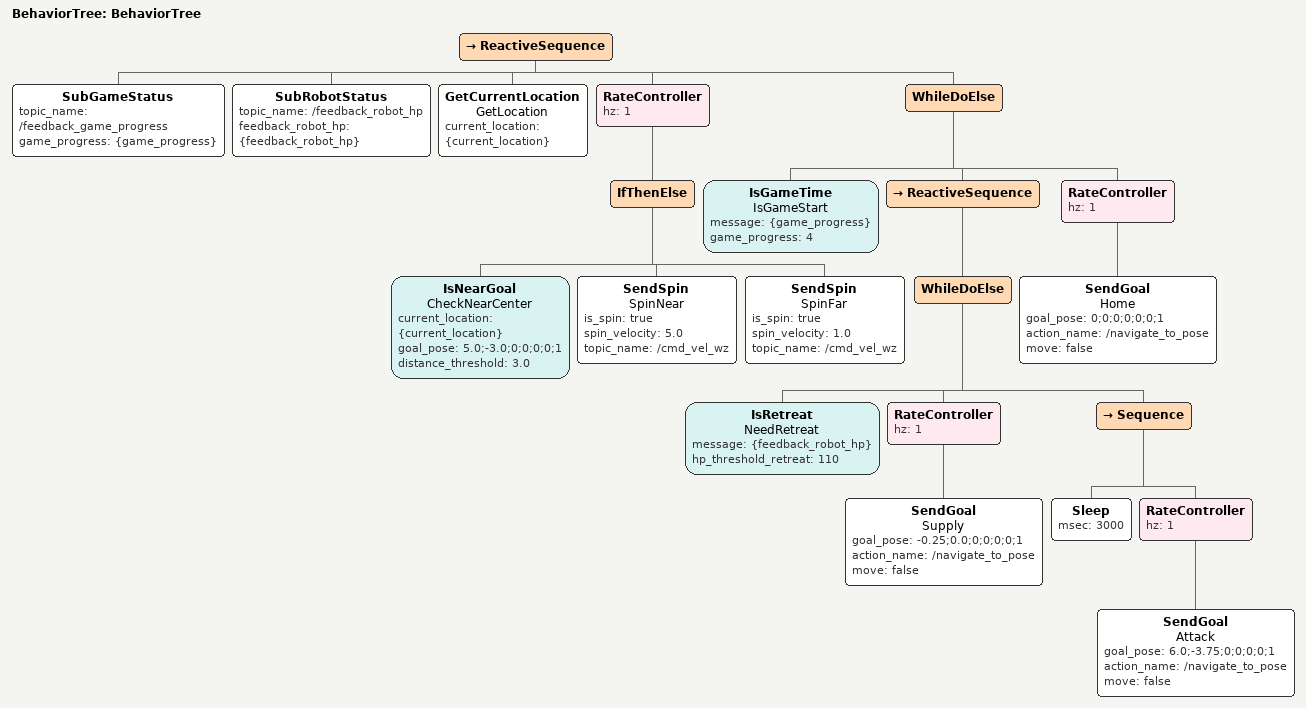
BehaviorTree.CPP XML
<?xml version="1.0" encoding="UTF-8"?>
<root BTCPP_format="4"
      main_tree_to_execute="BehaviorTree">
  <BehaviorTree ID="BehaviorTree">
    <ReactiveSequence>
      <!-- 更新比赛状态和血量 -->
      <SubGameStatus topic_name="/feedback_game_progress"
                     game_progress="{game_progress}"/>
      <SubRobotStatus topic_name="/feedback_robot_hp"
                      feedback_robot_hp="{feedback_robot_hp}"/>

      <!-- 持续获取当前位置 -->
      <GetCurrentLocation name="GetLocation"
                          current_location="{current_location}"/>

      <!-- 全局控制小陀螺：距离中心 < 3.0 时转速=5，否则转速=1 -->
      <RateController hz="1">
        <IfThenElse>
          <IsNearGoal name="CheckNearCenter"
                      current_location="{current_location}"
                      goal_pose="5.0;-3.0;0;0;0;0;1"
                      distance_threshold="3.0"/>
          <SendSpin name="SpinNear"
                    is_spin="true"
                    spin_velocity="5.0"
                    topic_name="/cmd_vel_wz"/>
          <SendSpin name="SpinFar"
                    is_spin="true"
                    spin_velocity="1.0"
                    topic_name="/cmd_vel_wz"/>
        </IfThenElse>
      </RateController>

      <!-- 比赛开始后执行撤退/进攻逻辑，否则回家 -->
      <WhileDoElse>
        <IsGameTime name="IsGameStart"
                    message="{game_progress}"
                    game_progress="4"/>

        <ReactiveSequence>
          <WhileDoElse>
            <IsRetreat name="NeedRetreat"
                       message="{feedback_robot_hp}"
                       hp_threshold_retreat="110"/>

            <!-- 撤退分支 -->
            <RateController hz="1">
              <SendGoal name="Supply"
                        goal_pose="-0.25;0.0;0;0;0;0;1"
                        action_name="/navigate_to_pose"
                        move="false"/>
            </RateController>

            <!-- 进攻分支 -->
            <Sequence>
              <Sleep msec="3000"/>
              <RateController hz="1">
                <SendGoal name="Attack"
                          goal_pose="6.0;-3.75;0;0;0;0;1"
                          action_name="/navigate_to_pose"
                          move="false"/>
              </RateController>
            </Sequence>
          </WhileDoElse>
        </ReactiveSequence>

        <!-- 非比赛时间 -->
        <RateController hz="1">
          <SendGoal name="Home"
                    goal_pose="0;0;0;0;0;0;1"
                    action_name="/navigate_to_pose"
                    move="false"/>
        </RateController>
      </WhileDoElse>
    </ReactiveSequence>
  </BehaviorTree>

</root>
